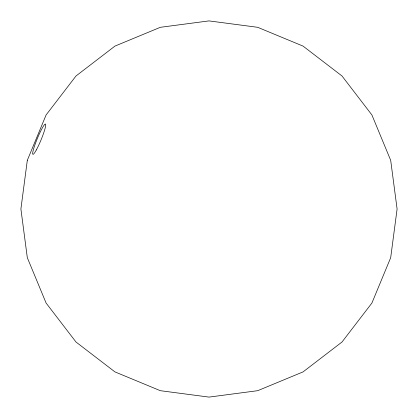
<?xml version="1.0" encoding="UTF-8"?>
<svg xmlns="http://www.w3.org/2000/svg" width="418" height="418" viewBox="0 0 418 418"><rect width="100%" height="100%" fill="white"/><g stroke="black" fill="none" stroke-linecap="round" stroke-linejoin="round"><path stroke-width="0.63" d="M27.311 160.319L20.9 209L27.311 257.681L46.1 303.05L75.992 342.008L114.95 371.9L160.319 390.689L209 397.1L257.681 390.689L303.05 371.9L342.008 342.008L371.9 303.05L390.689 257.681L397.1 209L390.689 160.319L371.9 114.95L342.008 75.992L303.05 46.1L257.681 27.311L209 20.9L160.319 27.311L114.95 46.1L75.992 75.992L46.1 114.95L27.311 160.319M36.35 149.91A16.38 1.98 -67.5 0 0 45.714 124.559A16.38 1.98 -67.5 0 0 35.535 143.118A16.38 1.98 -67.5 0 0 36.35 149.91"/></g></svg>
